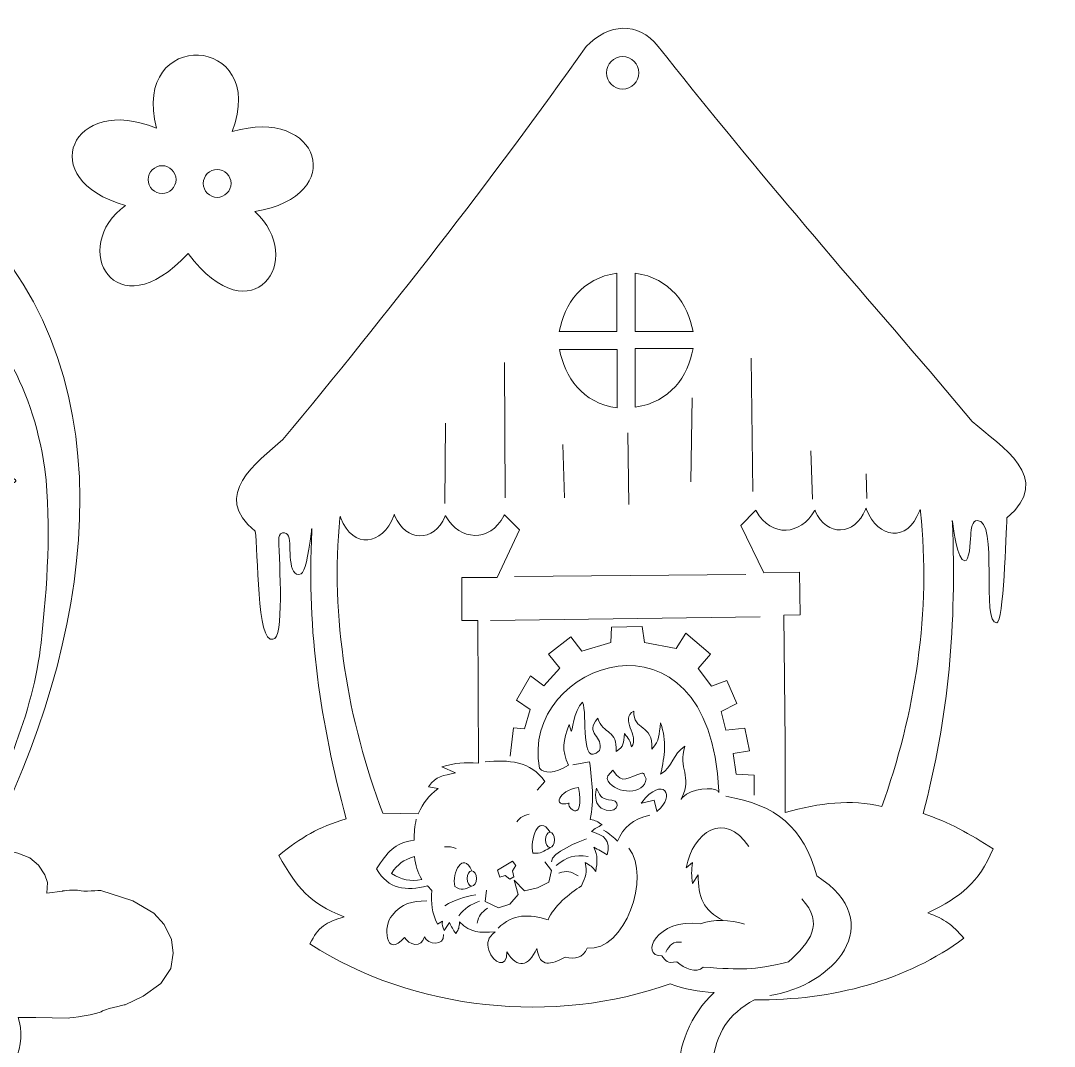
# Model space of a CAD drawing. Header units: centimetres. Extents: x -3.6 to 42, y -14.9 to 17.8.
# Drawn here: x 19.02 to 26.45, y 6.69 to 14.07 of the extents above; entities that cross this region are included whole.
import ezdxf

# ---------------------------------------------------------------- set-up
doc = ezdxf.new("R2010")
doc.units = ezdxf.units.CM
doc.header["$MEASUREMENT"] = 0
doc.layers.add('layer 1', color=7, linetype='Continuous')

msp = doc.modelspace()

# ---------------------------------------------------------------- linework, layer by layer
at = {"layer": 'layer 1', "color": 250, "lineweight": 9}
for points, knots in [([(23.60062, 13.87989), (24.24854, 13.05708), (24.93377, 12.26275), (25.61835, 11.47054), (25.61835, 11.47054), (25.61835, 11.47054), (25.85628, 11.18467), (25.85628, 11.18467), (25.85628, 11.18467), (26.06642, 11.00234), (26.44742, 10.77849), (26.10719, 10.49167), (26.10719, 10.49167), (26.09937, 10.37426), (26.0832, 9.74139), (26.03316, 9.73683), (26.03316, 9.73683), (25.91808, 9.72623), (26.04854, 10.48143), (25.89363, 10.47305), (25.89363, 10.47305), (25.85775, 10.47111), (25.84877, 10.41565), (25.84627, 10.36411), (25.84627, 10.36411), (25.84379, 10.31321), (25.83699, 10.18097), (25.80422, 10.18207), (25.80422, 10.18207), (25.74855, 10.18392), (25.72344, 10.41904), (25.71794, 10.45088), (25.71794, 10.45088), (25.71366, 10.47567), (25.71322, 10.48455), (25.71454, 10.45323), (25.71454, 10.45323), (25.74482, 9.73865), (25.69102, 9.06326), (25.50371, 8.36716), (25.50371, 8.36716), (25.69186, 8.30539), (25.84008, 8.21931), (26.0077, 8.11378), (26.0077, 8.11378), (25.90007, 7.86397), (25.78061, 7.77247), (25.53832, 7.65248), (25.53832, 7.65248), (25.6614, 7.60594), (25.71078, 7.57085), (25.79788, 7.47058), (25.79788, 7.47058), (25.39411, 7.16994), (24.85452, 7.02046), (24.29241, 7.02878), (24.29241, 7.02878), (24.09716, 6.91954), (24.01943, 6.79392), (23.98958, 6.56966), (23.98958, 6.56966), (23.98958, 6.4416), (23.97561, 6.3328), (23.90738, 6.31195), (23.90738, 6.31195), (23.80133, 6.30258), (23.74299, 6.34391), (23.74299, 6.46354), (23.74299, 6.46354), (23.74299, 6.70176), (23.83155, 6.91906), (24.00256, 7.08076), (24.00256, 7.08076), (23.88577, 7.08573), (23.79659, 7.10317), (23.68676, 7.14356), (23.68676, 7.14356), (22.85517, 6.84508), (21.84274, 6.94811), (21.09759, 7.42942), (21.09759, 7.42942), (21.15507, 7.55413), (21.21492, 7.58527), (21.34419, 7.62433), (21.34419, 7.62433), (21.08469, 7.72742), (21.0123, 7.82675), (20.87264, 8.06613), (20.87264, 8.06613), (21.03874, 8.19742), (21.15383, 8.26859), (21.35716, 8.32817), (21.35716, 8.32817), (21.17068, 9.03464), (21.07596, 9.65747), (21.11057, 10.398), (21.11057, 10.398), (21.11057, 10.4327), (21.10994, 10.41439), (21.10732, 10.3928), (21.10732, 10.3928), (21.08353, 10.19682), (21.05967, 10.1113), (21.03486, 10.08886), (21.03486, 10.08886), (20.92938, 10.05458), (20.9667, 10.29514), (20.94385, 10.35917), (20.94385, 10.35917), (20.93673, 10.37915), (20.91745, 10.3859), (20.90087, 10.38394), (20.90087, 10.38394), (20.87666, 10.38109), (20.87468, 10.35433), (20.87292, 10.33433), (20.87292, 10.33433), (20.87737, 10.16698), (20.91379, 9.60933), (20.83155, 9.62108), (20.83155, 9.62108), (20.7119, 9.57751), (20.72626, 10.26533), (20.70392, 10.39637), (20.70392, 10.39637), (20.3821, 10.65418), (20.71469, 10.8906), (20.90293, 11.05474), (20.90293, 11.05474), (21.65669, 11.96421), (22.3996, 12.91539), (23.08326, 13.87876), (23.08326, 13.87876), (23.24152, 14.0438), (23.45476, 14.06505), (23.60062, 13.87989)], [0, 0, 0, 0, 0.0285714, 0.0285714, 0.0285714, 0.0285714, 0.0571429, 0.0571429, 0.0571429, 0.0571429, 0.0857143, 0.0857143, 0.0857143, 0.0857143, 0.1142857, 0.1142857, 0.1142857, 0.1142857, 0.1428571, 0.1428571, 0.1428571, 0.1428571, 0.1714286, 0.1714286, 0.1714286, 0.1714286, 0.2, 0.2, 0.2, 0.2, 0.2285714, 0.2285714, 0.2285714, 0.2285714, 0.2571429, 0.2571429, 0.2571429, 0.2571429, 0.2857143, 0.2857143, 0.2857143, 0.2857143, 0.3142857, 0.3142857, 0.3142857, 0.3142857, 0.3428571, 0.3428571, 0.3428571, 0.3428571, 0.3714286, 0.3714286, 0.3714286, 0.3714286, 0.4, 0.4, 0.4, 0.4, 0.4285714, 0.4285714, 0.4285714, 0.4285714, 0.4571429, 0.4571429, 0.4571429, 0.4571429, 0.4857143, 0.4857143, 0.4857143, 0.4857143, 0.5142857, 0.5142857, 0.5142857, 0.5142857, 0.5428571, 0.5428571, 0.5428571, 0.5428571, 0.5714286, 0.5714286, 0.5714286, 0.5714286, 0.6, 0.6, 0.6, 0.6, 0.6285714, 0.6285714, 0.6285714, 0.6285714, 0.6571429, 0.6571429, 0.6571429, 0.6571429, 0.6857143, 0.6857143, 0.6857143, 0.6857143, 0.7142857, 0.7142857, 0.7142857, 0.7142857, 0.7428571, 0.7428571, 0.7428571, 0.7428571, 0.7714286, 0.7714286, 0.7714286, 0.7714286, 0.8, 0.8, 0.8, 0.8, 0.8285714, 0.8285714, 0.8285714, 0.8285714, 0.8571429, 0.8571429, 0.8571429, 0.8571429, 0.8857143, 0.8857143, 0.8857143, 0.8857143, 0.9142857, 0.9142857, 0.9142857, 0.9142857, 0.9428571, 0.9428571, 0.9428571, 0.9428571, 1, 1, 1, 1]), ([(19.99367, 13.29178), (19.38876, 13.54559), (19.10603, 12.92101), (19.77195, 12.73771), (19.77195, 12.73771), (19.36055, 12.44132), (19.69159, 11.82229), (20.22114, 12.39086), (20.22114, 12.39086), (20.68557, 11.77744), (21.07738, 12.35541), (20.70085, 12.69294), (20.70085, 12.69294), (21.38248, 12.8044), (21.16776, 13.4555), (20.53929, 13.26744), (20.53929, 13.26744), (20.80413, 13.97393), (19.8061, 14.01983), (19.99367, 13.29178)], [0, 0, 0, 0, 0.1666667, 0.1666667, 0.1666667, 0.1666667, 0.3333333, 0.3333333, 0.3333333, 0.3333333, 0.5, 0.5, 0.5, 0.5, 0.6666667, 0.6666667, 0.6666667, 0.6666667, 1, 1, 1, 1]), ([(17.15797, 13.85805), (17.15797, 13.85805), (17.26354, 13.65535), (17.26354, 13.65535), (17.26354, 13.65535), (17.26354, 13.65535), (17.47666, 13.75738), (17.47666, 13.75738), (17.47666, 13.75738), (17.47666, 13.75738), (17.43386, 13.53877), (17.43386, 13.53877), (17.43386, 13.53877), (17.43386, 13.53877), (17.67408, 13.50477), (17.67408, 13.50477), (17.67408, 13.50477), (17.67408, 13.50477), (17.49926, 13.35374), (17.49926, 13.35374), (17.49926, 13.35374), (17.49926, 13.35374), (17.67483, 13.1967), (17.67483, 13.1967), (17.67483, 13.1967), (17.6754, 13.19067), (17.67483, 13.19135), (17.68083, 13.1897), (17.68083, 13.1897), (18.02182, 13.09487), (18.35475, 12.91264), (18.66184, 12.64498), (18.66184, 12.64498), (19.84454, 11.46711), (19.52088, 9.57137), (18.77327, 8.12144), (18.77327, 8.12144), (18.77327, 8.12144), (18.90297, 8.10615), (18.90297, 8.10615), (18.90297, 8.10615), (18.90297, 8.10615), (18.99688, 8.08201), (18.99688, 8.08201), (18.99688, 8.08201), (18.99688, 8.08201), (19.08318, 8.04897), (19.08318, 8.04897), (19.08318, 8.04897), (19.08318, 8.04897), (19.14537, 7.99687), (19.14537, 7.99687), (19.14537, 7.99687), (19.14537, 7.99687), (19.19106, 7.92571), (19.19106, 7.92571), (19.19106, 7.92571), (19.19106, 7.92571), (19.21137, 7.87234), (19.21137, 7.87234), (19.21137, 7.87234), (19.21137, 7.87234), (19.20629, 7.79356), (19.20629, 7.79356), (19.20629, 7.79356), (19.20629, 7.79356), (19.31797, 7.81008), (19.31797, 7.81008), (19.31797, 7.81008), (19.31797, 7.81008), (19.41444, 7.82279), (19.43854, 7.8139), (19.43854, 7.8139), (19.46266, 7.805), (19.59338, 7.8139), (19.59338, 7.8139), (19.59338, 7.8139), (19.59338, 7.8139), (19.82437, 7.7402), (19.82437, 7.7402), (19.82437, 7.7402), (19.82437, 7.7402), (19.97413, 7.65125), (19.97413, 7.65125), (19.97413, 7.65125), (19.97413, 7.65125), (20.05028, 7.56993), (20.05028, 7.56993), (20.05028, 7.56993), (20.05028, 7.56993), (20.10105, 7.46065), (20.10105, 7.46065), (20.10105, 7.46065), (20.10105, 7.46065), (20.11375, 7.36408), (20.11375, 7.36408), (20.11375, 7.36408), (20.11375, 7.36408), (20.09851, 7.25226), (20.09851, 7.25226), (20.09851, 7.25226), (20.09851, 7.25226), (20.0249, 7.14552), (20.0249, 7.14552), (20.0249, 7.14552), (20.0249, 7.14552), (19.89798, 7.05404), (19.89798, 7.05404), (19.89798, 7.05404), (19.89798, 7.05404), (19.76853, 6.99304), (19.76853, 6.99304), (19.76853, 6.99304), (19.76853, 6.99304), (19.60608, 6.95746), (19.59592, 6.94221), (19.59592, 6.94221), (19.58577, 6.92697), (19.36241, 6.89648), (19.36241, 6.89648), (19.36241, 6.89648), (19.36241, 6.89648), (19.12635, 6.90156), (19.12635, 6.90156), (19.12635, 6.90156), (19.12635, 6.90156), (18.99943, 6.90156), (18.99943, 6.90156), (18.99943, 6.90156), (19.13429, 6.52255), (18.56983, 5.90603), (18.08818, 6.61947), (18.08818, 6.61947), (17.49095, 5.66904), (16.66756, 6.4576), (16.62104, 6.59913), (16.62104, 6.59913), (16.06577, 6.04883), (15.69927, 6.50644), (15.44327, 6.96), (15.44327, 6.96), (14.24866, 6.82733), (14.58682, 8.08603), (15.80117, 7.73257), (15.80117, 7.73257), (15.4698, 8.19704), (15.28563, 8.65063), (15.10314, 9.18875), (15.10314, 9.18875), (14.72649, 10.46273), (14.78768, 11.83616), (15.56003, 12.58145), (15.56003, 12.58145), (15.88812, 12.90226), (16.25318, 13.10891), (16.63067, 13.20448), (16.63067, 13.20448), (16.63578, 13.20792), (16.63985, 13.21034), (16.64429, 13.2144), (16.64429, 13.2144), (16.64429, 13.2144), (16.81911, 13.36543), (16.81911, 13.36543), (16.81911, 13.36543), (16.81911, 13.36543), (16.64354, 13.52246), (16.64354, 13.52246), (16.64354, 13.52246), (16.64354, 13.52246), (16.88361, 13.54821), (16.88361, 13.54821), (16.88361, 13.54821), (16.88361, 13.54821), (16.83975, 13.76832), (16.83975, 13.76832), (16.83975, 13.76832), (16.83975, 13.76832), (17.05337, 13.65896), (17.05337, 13.65896), (17.05337, 13.65896), (17.05337, 13.65896), (17.15797, 13.85805), (17.15797, 13.85805)], [0, 0, 0, 0, 0.0212766, 0.0212766, 0.0212766, 0.0212766, 0.0425532, 0.0425532, 0.0425532, 0.0425532, 0.0638298, 0.0638298, 0.0638298, 0.0638298, 0.0851064, 0.0851064, 0.0851064, 0.0851064, 0.106383, 0.106383, 0.106383, 0.106383, 0.1276596, 0.1276596, 0.1276596, 0.1276596, 0.1489362, 0.1489362, 0.1489362, 0.1489362, 0.1702128, 0.1702128, 0.1702128, 0.1702128, 0.1914894, 0.1914894, 0.1914894, 0.1914894, 0.212766, 0.212766, 0.212766, 0.212766, 0.2340426, 0.2340426, 0.2340426, 0.2340426, 0.2553191, 0.2553191, 0.2553191, 0.2553191, 0.2765957, 0.2765957, 0.2765957, 0.2765957, 0.2978723, 0.2978723, 0.2978723, 0.2978723, 0.3191489, 0.3191489, 0.3191489, 0.3191489, 0.3404255, 0.3404255, 0.3404255, 0.3404255, 0.3617021, 0.3617021, 0.3617021, 0.3617021, 0.3829787, 0.3829787, 0.3829787, 0.3829787, 0.4042553, 0.4042553, 0.4042553, 0.4042553, 0.4255319, 0.4255319, 0.4255319, 0.4255319, 0.4468085, 0.4468085, 0.4468085, 0.4468085, 0.4680851, 0.4680851, 0.4680851, 0.4680851, 0.4893617, 0.4893617, 0.4893617, 0.4893617, 0.5106383, 0.5106383, 0.5106383, 0.5106383, 0.5319149, 0.5319149, 0.5319149, 0.5319149, 0.5531915, 0.5531915, 0.5531915, 0.5531915, 0.5744681, 0.5744681, 0.5744681, 0.5744681, 0.5957447, 0.5957447, 0.5957447, 0.5957447, 0.6170213, 0.6170213, 0.6170213, 0.6170213, 0.6382979, 0.6382979, 0.6382979, 0.6382979, 0.6595745, 0.6595745, 0.6595745, 0.6595745, 0.6808511, 0.6808511, 0.6808511, 0.6808511, 0.7021277, 0.7021277, 0.7021277, 0.7021277, 0.7234043, 0.7234043, 0.7234043, 0.7234043, 0.7446809, 0.7446809, 0.7446809, 0.7446809, 0.7659574, 0.7659574, 0.7659574, 0.7659574, 0.787234, 0.787234, 0.787234, 0.787234, 0.8085106, 0.8085106, 0.8085106, 0.8085106, 0.8297872, 0.8297872, 0.8297872, 0.8297872, 0.8510638, 0.8510638, 0.8510638, 0.8510638, 0.8723404, 0.8723404, 0.8723404, 0.8723404, 0.893617, 0.893617, 0.893617, 0.893617, 0.9148936, 0.9148936, 0.9148936, 0.9148936, 0.9361702, 0.9361702, 0.9361702, 0.9361702, 0.9574468, 0.9574468, 0.9574468, 0.9574468, 1, 1, 1, 1]), ([(23.34499, 13.80683), (23.40931, 13.80683), (23.46148, 13.75466), (23.46148, 13.69034), (23.46148, 13.69034), (23.46148, 13.62603), (23.40931, 13.57386), (23.34499, 13.57386), (23.34499, 13.57386), (23.28067, 13.57386), (23.22852, 13.62603), (23.22852, 13.69034), (23.22852, 13.69034), (23.22852, 13.75466), (23.28067, 13.80683), (23.34499, 13.80683)], [0, 0, 0, 0, 0.2, 0.2, 0.2, 0.2, 0.4, 0.4, 0.4, 0.4, 0.6, 0.6, 0.6, 0.6, 1, 1, 1, 1]), ([(16.59565, 11.45564), (16.59565, 11.45564), (16.27836, 11.171), (16.27836, 11.171), (16.27836, 11.171), (16.27836, 11.171), (16.24791, 11.21421), (16.24791, 11.21421), (16.24791, 11.21421), (16.24791, 11.21421), (16.18699, 11.24979), (16.18699, 11.24979), (16.18699, 11.24979), (16.18699, 11.24979), (16.12353, 11.25233), (16.12353, 11.25233), (16.12353, 11.25233), (16.12353, 11.25233), (16.07023, 11.21929), (16.07023, 11.21929), (16.07023, 11.21929), (16.07023, 11.21929), (16.05246, 11.18117), (16.05246, 11.18117), (16.05246, 11.18117), (16.05246, 11.18117), (16.022, 11.1888), (16.022, 11.1888), (16.022, 11.1888), (16.022, 11.1888), (15.98139, 11.17864), (15.98139, 11.17864), (15.98139, 11.17864), (15.98139, 11.17864), (15.94839, 11.13797), (15.94839, 11.13797), (15.94839, 11.13797), (15.94839, 11.13797), (15.94331, 11.11002), (15.94331, 11.11002), (15.94331, 11.11002), (15.94331, 11.11002), (15.92554, 11.06427), (15.92554, 11.06427), (15.92554, 11.06427), (15.92554, 11.06427), (15.8824, 11.03632), (15.8824, 11.03632), (15.8824, 11.03632), (15.8824, 11.03632), (15.87478, 10.98549), (15.87478, 10.98549), (15.87478, 10.98549), (15.87478, 10.98549), (15.88747, 10.88383), (15.88747, 10.88383), (15.88747, 10.88383), (15.80917, 10.74094), (15.23594, 10.45467), (15.09298, 10.50518), (15.09298, 10.50518), (15.10075, 11.11265), (15.26943, 11.57276), (15.65395, 12.04523), (15.65395, 12.04523), (16.46445, 12.89706), (17.48721, 13.03926), (18.38517, 12.2892), (18.38517, 12.2892), (18.83328, 11.85656), (19.0917, 11.4989), (19.19234, 10.84064), (19.19234, 10.84064), (19.23953, 10.42065), (19.20929, 10.01101), (19.16442, 9.59284), (19.16442, 9.59284), (19.11201, 9.10438), (18.8749, 8.53461), (18.62122, 8.11632), (18.62122, 8.11632), (18.62122, 8.11632), (18.43084, 8.11377), (18.43084, 8.11377), (18.43084, 8.11377), (18.42217, 8.90536), (18.19602, 9.80415), (17.68967, 10.42131), (17.68967, 10.42131), (17.69183, 10.53245), (17.70942, 10.62266), (17.81912, 10.59158), (17.81912, 10.59158), (17.87781, 10.55356), (18.00877, 10.50743), (18.05264, 10.5865), (18.05264, 10.5865), (18.10451, 10.57734), (18.23016, 10.55651), (18.2354, 10.61953), (18.2354, 10.61953), (18.2412, 10.68923), (18.49604, 10.58955), (18.53701, 10.65504), (18.53701, 10.65504), (18.55597, 10.68532), (18.50863, 10.67453), (18.53492, 10.70086), (18.53492, 10.70086), (18.55777, 10.72373), (18.63138, 10.71103), (18.63138, 10.71103), (18.63138, 10.71103), (18.75308, 10.69002), (18.8446, 10.7015), (18.95881, 10.74152), (18.95881, 10.74152), (18.95881, 10.74152), (19.00958, 10.75422), (18.96643, 10.77456), (18.96643, 10.77456), (18.92329, 10.79489), (18.88013, 10.80252), (18.88013, 10.80252), (18.88013, 10.80252), (18.79378, 10.82546), (18.75087, 10.84069), (18.69229, 10.8813), (18.69229, 10.8813), (18.49948, 11.02484), (18.41932, 11.21559), (18.25571, 11.37939), (18.25571, 11.37939), (18.13366, 11.46869), (17.99189, 11.4241), (17.90288, 11.30316), (17.90288, 11.30316), (17.81241, 11.18023), (17.75968, 11.06954), (17.69728, 10.93212), (17.69728, 10.93212), (17.69728, 11.05468), (17.65549, 11.1333), (17.61098, 11.24471), (17.61098, 11.24471), (17.76823, 11.20364), (17.89205, 11.35329), (17.80896, 11.49885), (17.80896, 11.49885), (17.70356, 11.38452), (17.62954, 11.39167), (17.62367, 11.56238), (17.62367, 11.56238), (18.1163, 11.88626), (17.57179, 12.79067), (16.9231, 12.40102), (16.9231, 12.40102), (16.80937, 12.40657), (16.64314, 12.41306), (16.55251, 12.33241), (16.55251, 12.33241), (16.55251, 12.33241), (16.68957, 12.32986), (16.68957, 12.32986), (16.68957, 12.32986), (16.57577, 12.28754), (16.39836, 12.1693), (16.4662, 12.01981), (16.4662, 12.01981), (16.49987, 12.08769), (16.5364, 12.13421), (16.5982, 12.16467), (16.5982, 12.16467), (16.5982, 12.0908), (16.53847, 12.04561), (16.54298, 11.98234), (16.54298, 11.98234), (16.57855, 12.00651), (16.59128, 12.01708), (16.63373, 12.01981), (16.63373, 12.01981), (16.59909, 11.93348), (16.60983, 11.85452), (16.62358, 11.7606), (16.62358, 11.7606), (16.55657, 11.66221), (16.53953, 11.56805), (16.59565, 11.45564)], [0, 0, 0, 0, 0.0208333, 0.0208333, 0.0208333, 0.0208333, 0.0416667, 0.0416667, 0.0416667, 0.0416667, 0.0625, 0.0625, 0.0625, 0.0625, 0.0833333, 0.0833333, 0.0833333, 0.0833333, 0.1041667, 0.1041667, 0.1041667, 0.1041667, 0.125, 0.125, 0.125, 0.125, 0.1458333, 0.1458333, 0.1458333, 0.1458333, 0.1666667, 0.1666667, 0.1666667, 0.1666667, 0.1875, 0.1875, 0.1875, 0.1875, 0.2083333, 0.2083333, 0.2083333, 0.2083333, 0.2291667, 0.2291667, 0.2291667, 0.2291667, 0.25, 0.25, 0.25, 0.25, 0.2708333, 0.2708333, 0.2708333, 0.2708333, 0.2916667, 0.2916667, 0.2916667, 0.2916667, 0.3125, 0.3125, 0.3125, 0.3125, 0.3333333, 0.3333333, 0.3333333, 0.3333333, 0.3541667, 0.3541667, 0.3541667, 0.3541667, 0.375, 0.375, 0.375, 0.375, 0.3958333, 0.3958333, 0.3958333, 0.3958333, 0.4166667, 0.4166667, 0.4166667, 0.4166667, 0.4375, 0.4375, 0.4375, 0.4375, 0.4583333, 0.4583333, 0.4583333, 0.4583333, 0.4791667, 0.4791667, 0.4791667, 0.4791667, 0.5, 0.5, 0.5, 0.5, 0.5208333, 0.5208333, 0.5208333, 0.5208333, 0.5416667, 0.5416667, 0.5416667, 0.5416667, 0.5625, 0.5625, 0.5625, 0.5625, 0.5833333, 0.5833333, 0.5833333, 0.5833333, 0.6041667, 0.6041667, 0.6041667, 0.6041667, 0.625, 0.625, 0.625, 0.625, 0.6458333, 0.6458333, 0.6458333, 0.6458333, 0.6666667, 0.6666667, 0.6666667, 0.6666667, 0.6875, 0.6875, 0.6875, 0.6875, 0.7083333, 0.7083333, 0.7083333, 0.7083333, 0.7291667, 0.7291667, 0.7291667, 0.7291667, 0.75, 0.75, 0.75, 0.75, 0.7708333, 0.7708333, 0.7708333, 0.7708333, 0.7916667, 0.7916667, 0.7916667, 0.7916667, 0.8125, 0.8125, 0.8125, 0.8125, 0.8333333, 0.8333333, 0.8333333, 0.8333333, 0.8541667, 0.8541667, 0.8541667, 0.8541667, 0.875, 0.875, 0.875, 0.875, 0.8958333, 0.8958333, 0.8958333, 0.8958333, 0.9166667, 0.9166667, 0.9166667, 0.9166667, 0.9375, 0.9375, 0.9375, 0.9375, 0.9583333, 0.9583333, 0.9583333, 0.9583333, 1, 1, 1, 1]), ([(20.03482, 13.02301), (20.09004, 13.02301), (20.13482, 12.97823), (20.13482, 12.92302), (20.13482, 12.92302), (20.13482, 12.8678), (20.09004, 12.82301), (20.03482, 12.82301), (20.03482, 12.82301), (19.97961, 12.82301), (19.93482, 12.8678), (19.93482, 12.92302), (19.93482, 12.92302), (19.93482, 12.97823), (19.97961, 13.02301), (20.03482, 13.02301)], [0, 0, 0, 0, 0.2, 0.2, 0.2, 0.2, 0.4, 0.4, 0.4, 0.4, 0.6, 0.6, 0.6, 0.6, 1, 1, 1, 1]), ([(20.43036, 12.99512), (20.48558, 12.99512), (20.53036, 12.95034), (20.53036, 12.89513), (20.53036, 12.89513), (20.53036, 12.83991), (20.48558, 12.79512), (20.43036, 12.79512), (20.43036, 12.79512), (20.37515, 12.79512), (20.33036, 12.83991), (20.33036, 12.89513), (20.33036, 12.89513), (20.33036, 12.95034), (20.37515, 12.99512), (20.43036, 12.99512)], [0, 0, 0, 0, 0.2, 0.2, 0.2, 0.2, 0.4, 0.4, 0.4, 0.4, 0.6, 0.6, 0.6, 0.6, 1, 1, 1, 1]), ([(23.30389, 12.25018), (23.30389, 12.25018), (23.30389, 11.83004), (23.30389, 11.83004), (23.30389, 11.83004), (23.30389, 11.83004), (22.88859, 11.83004), (22.88859, 11.83004), (22.88859, 11.83004), (22.92819, 12.02831), (23.05075, 12.21552), (23.30389, 12.25018)], [0, 0, 0, 0, 0.25, 0.25, 0.25, 0.25, 0.5, 0.5, 0.5, 0.5, 1, 1, 1, 1]), ([(23.43583, 12.25018), (23.43583, 12.25018), (23.43583, 11.83004), (23.43583, 11.83004), (23.43583, 11.83004), (23.43583, 11.83004), (23.85113, 11.83004), (23.85113, 11.83004), (23.85113, 11.83004), (23.81154, 12.02831), (23.68897, 12.21552), (23.43583, 12.25018)], [0, 0, 0, 0, 0.25, 0.25, 0.25, 0.25, 0.5, 0.5, 0.5, 0.5, 1, 1, 1, 1]), ([(23.30567, 11.28253), (23.30567, 11.28253), (23.30567, 11.70266), (23.30567, 11.70266), (23.30567, 11.70266), (23.30567, 11.70266), (22.89037, 11.70266), (22.89037, 11.70266), (22.89037, 11.70266), (22.92997, 11.50439), (23.05254, 11.31717), (23.30567, 11.28253)], [0, 0, 0, 0, 0.25, 0.25, 0.25, 0.25, 0.5, 0.5, 0.5, 0.5, 1, 1, 1, 1]), ([(23.43583, 11.28775), (23.43583, 11.28775), (23.43583, 11.70789), (23.43583, 11.70789), (23.43583, 11.70789), (23.43583, 11.70789), (23.85113, 11.70789), (23.85113, 11.70789), (23.85113, 11.70789), (23.81154, 11.50962), (23.68897, 11.3224), (23.43583, 11.28775)], [0, 0, 0, 0, 0.25, 0.25, 0.25, 0.25, 0.5, 0.5, 0.5, 0.5, 1, 1, 1, 1]), ([(25.20683, 8.41643), (24.98238, 8.47203), (24.76455, 8.44387), (24.51167, 8.37393), (24.51167, 8.37393), (24.51167, 8.37393), (24.51267, 8.88039), (24.51267, 8.88039), (24.51267, 8.88039), (24.51267, 8.88039), (24.50327, 9.79239), (24.50327, 9.79239), (24.50327, 9.79239), (24.50327, 9.79239), (24.62006, 9.79408), (24.62006, 9.79408), (24.62006, 9.79408), (24.62006, 9.79408), (24.61559, 10.10157), (24.61559, 10.10157), (24.61559, 10.10157), (24.61559, 10.10157), (24.36039, 10.09787), (24.36039, 10.09787), (24.36039, 10.09787), (24.36039, 10.09787), (24.19538, 10.43768), (24.19538, 10.43768), (24.19538, 10.43768), (24.19538, 10.43768), (24.29896, 10.54445), (24.29896, 10.54445), (24.29896, 10.54445), (24.30328, 10.54891), (24.30252, 10.5463), (24.30521, 10.54134), (24.30521, 10.54134), (24.41216, 10.34381), (24.62961, 10.37064), (24.72259, 10.54301), (24.72259, 10.54301), (24.72732, 10.55179), (24.72617, 10.54843), (24.72959, 10.54034), (24.72959, 10.54034), (24.80887, 10.35443), (25.01561, 10.36304), (25.08932, 10.55211), (25.08932, 10.55211), (25.09392, 10.56391), (25.09239, 10.56576), (25.09733, 10.55312), (25.09733, 10.55312), (25.18064, 10.34122), (25.39189, 10.31142), (25.4776, 10.54082), (25.4776, 10.54082), (25.48612, 10.56362), (25.48348, 10.55211), (25.48547, 10.53438), (25.48547, 10.53438), (25.56402, 9.83718), (25.44698, 9.07266), (25.20683, 8.41643)], [0, 0, 0, 0, 0.0588235, 0.0588235, 0.0588235, 0.0588235, 0.1176471, 0.1176471, 0.1176471, 0.1176471, 0.1764706, 0.1764706, 0.1764706, 0.1764706, 0.2352941, 0.2352941, 0.2352941, 0.2352941, 0.2941176, 0.2941176, 0.2941176, 0.2941176, 0.3529412, 0.3529412, 0.3529412, 0.3529412, 0.4117647, 0.4117647, 0.4117647, 0.4117647, 0.4705882, 0.4705882, 0.4705882, 0.4705882, 0.5294118, 0.5294118, 0.5294118, 0.5294118, 0.5882353, 0.5882353, 0.5882353, 0.5882353, 0.6470588, 0.6470588, 0.6470588, 0.6470588, 0.7058824, 0.7058824, 0.7058824, 0.7058824, 0.7647059, 0.7647059, 0.7647059, 0.7647059, 0.8235294, 0.8235294, 0.8235294, 0.8235294, 0.8823529, 0.8823529, 0.8823529, 0.8823529, 1, 1, 1, 1]), ([(21.62105, 8.36932), (21.62105, 8.36932), (21.87627, 8.36498), (21.87627, 8.36498), (21.87627, 8.36498), (21.9155, 8.4484), (21.94553, 8.4888), (22.01904, 8.54691), (22.01904, 8.54691), (22.01904, 8.54691), (21.94982, 8.5599), (21.94982, 8.5599), (21.94982, 8.5599), (22.00932, 8.64114), (22.04953, 8.63715), (22.1445, 8.65953), (22.1445, 8.65953), (22.1445, 8.65953), (22.045, 8.70283), (22.045, 8.70283), (22.045, 8.70283), (22.14534, 8.73259), (22.20393, 8.735), (22.30889, 8.72882), (22.30889, 8.72882), (22.30889, 8.72882), (22.30456, 9.75534), (22.30456, 9.75534), (22.30456, 9.75534), (22.30456, 9.75534), (22.18776, 9.75534), (22.18776, 9.75534), (22.18776, 9.75534), (22.18776, 9.75534), (22.18776, 10.06286), (22.18776, 10.06286), (22.18776, 10.06286), (22.18776, 10.06286), (22.443, 10.06286), (22.443, 10.06286), (22.443, 10.06286), (22.443, 10.06286), (22.60306, 10.40504), (22.60306, 10.40504), (22.60306, 10.40504), (22.60306, 10.40504), (22.50008, 10.50814), (22.50008, 10.50814), (22.50008, 10.50814), (22.49427, 10.51396), (22.49539, 10.51412), (22.49162, 10.50688), (22.49162, 10.50688), (22.38823, 10.30946), (22.17289, 10.33143), (22.07642, 10.4991), (22.07642, 10.4991), (22.07059, 10.50927), (22.07202, 10.51127), (22.06733, 10.49976), (22.06733, 10.49976), (21.99094, 10.31343), (21.78521, 10.31852), (21.70824, 10.50482), (21.70824, 10.50482), (21.70307, 10.51735), (21.70468, 10.52105), (21.69931, 10.5068), (21.69931, 10.5068), (21.61881, 10.29388), (21.40776, 10.26152), (21.31905, 10.49064), (21.31905, 10.49064), (21.31384, 10.50413), (21.31431, 10.50908), (21.31257, 10.49166), (21.31257, 10.49166), (21.24222, 9.79103), (21.37036, 9.02469), (21.62105, 8.36932)], [0, 0, 0, 0, 0.047619, 0.047619, 0.047619, 0.047619, 0.0952381, 0.0952381, 0.0952381, 0.0952381, 0.1428571, 0.1428571, 0.1428571, 0.1428571, 0.1904762, 0.1904762, 0.1904762, 0.1904762, 0.2380952, 0.2380952, 0.2380952, 0.2380952, 0.2857143, 0.2857143, 0.2857143, 0.2857143, 0.3333333, 0.3333333, 0.3333333, 0.3333333, 0.3809524, 0.3809524, 0.3809524, 0.3809524, 0.4285714, 0.4285714, 0.4285714, 0.4285714, 0.4761905, 0.4761905, 0.4761905, 0.4761905, 0.5238095, 0.5238095, 0.5238095, 0.5238095, 0.5714286, 0.5714286, 0.5714286, 0.5714286, 0.6190476, 0.6190476, 0.6190476, 0.6190476, 0.6666667, 0.6666667, 0.6666667, 0.6666667, 0.7142857, 0.7142857, 0.7142857, 0.7142857, 0.7619048, 0.7619048, 0.7619048, 0.7619048, 0.8095238, 0.8095238, 0.8095238, 0.8095238, 0.8571429, 0.8571429, 0.8571429, 0.8571429, 0.9047619, 0.9047619, 0.9047619, 0.9047619, 1, 1, 1, 1]), ([(22.95565, 8.71366), (22.90252, 8.8267), (22.91994, 8.89021), (22.95998, 9.00602), (22.95998, 9.00602), (22.95998, 9.00602), (22.97511, 8.95838), (22.97511, 8.95838), (22.97511, 8.95838), (22.97987, 8.94338), (22.99256, 9.10765), (23.05731, 9.16628), (23.05731, 9.16628), (23.09285, 9.08957), (23.03648, 8.68372), (23.17844, 8.81978), (23.17844, 8.81978), (23.21368, 8.92334), (23.06595, 8.94106), (23.16547, 9.05151), (23.16547, 9.05151), (23.20533, 8.93172), (23.30975, 8.96972), (23.29741, 8.81328), (23.29741, 8.81328), (23.3577, 8.85169), (23.34847, 8.86971), (23.35797, 8.94106), (23.35797, 8.94106), (23.38881, 8.90502), (23.39772, 8.89187), (23.40772, 8.84576), (23.40772, 8.84576), (23.47153, 8.92589), (23.31736, 9.04546), (23.42503, 9.10348), (23.42503, 9.10348), (23.41805, 8.95685), (23.56635, 9.01546), (23.5548, 8.83061), (23.5548, 8.83061), (23.61437, 8.89307), (23.6046, 8.93204), (23.61753, 9.01902), (23.61753, 9.01902), (23.66408, 8.8792), (23.64742, 8.7919), (23.61753, 8.64869), (23.61753, 8.64869), (23.70667, 8.70488), (23.70301, 8.79394), (23.79274, 8.8501), (23.79274, 8.8501), (23.74129, 8.68817), (23.84567, 8.63643), (23.77101, 8.48013), (23.77101, 8.48013), (23.75869, 8.45439), (23.76926, 8.47542), (23.77739, 8.48402), (23.77739, 8.48402), (23.83589, 8.54588), (23.9996, 8.56204), (24.03192, 8.52668), (24.03192, 8.52668), (24.03822, 8.51981), (24.0375, 8.50985), (24.03667, 8.52861), (24.03667, 8.52861), (23.97408, 9.94261), (22.59818, 9.45135), (22.7474, 8.69191), (22.7474, 8.69191), (22.78188, 8.65328), (22.8486, 8.65227), (22.95565, 8.71366)], [0, 0, 0, 0, 0.05, 0.05, 0.05, 0.05, 0.1, 0.1, 0.1, 0.1, 0.15, 0.15, 0.15, 0.15, 0.2, 0.2, 0.2, 0.2, 0.25, 0.25, 0.25, 0.25, 0.3, 0.3, 0.3, 0.3, 0.35, 0.35, 0.35, 0.35, 0.4, 0.4, 0.4, 0.4, 0.45, 0.45, 0.45, 0.45, 0.5, 0.5, 0.5, 0.5, 0.55, 0.55, 0.55, 0.55, 0.6, 0.6, 0.6, 0.6, 0.65, 0.65, 0.65, 0.65, 0.7, 0.7, 0.7, 0.7, 0.75, 0.75, 0.75, 0.75, 0.8, 0.8, 0.8, 0.8, 0.85, 0.85, 0.85, 0.85, 0.9, 0.9, 0.9, 0.9, 1, 1, 1, 1]), ([(23.23947, 8.63798), (23.23947, 8.63798), (23.27361, 8.67901), (23.27361, 8.67901), (23.27361, 8.67901), (23.34818, 8.56286), (23.38176, 8.63211), (23.48204, 8.65676), (23.48204, 8.65676), (23.49792, 8.66064), (23.49589, 8.65367), (23.50262, 8.63958), (23.50262, 8.63958), (23.50262, 8.63958), (23.51345, 8.6169), (23.51345, 8.6169), (23.51345, 8.6169), (23.50673, 8.49965), (23.29617, 8.50409), (23.24098, 8.59998), (23.24098, 8.59998), (23.23259, 8.61458), (23.23272, 8.62493), (23.23947, 8.63798)], [0, 0, 0, 0, 0.1428571, 0.1428571, 0.1428571, 0.1428571, 0.2857143, 0.2857143, 0.2857143, 0.2857143, 0.4285714, 0.4285714, 0.4285714, 0.4285714, 0.5714286, 0.5714286, 0.5714286, 0.5714286, 0.7142857, 0.7142857, 0.7142857, 0.7142857, 1, 1, 1, 1]), ([(23.48176, 8.44705), (23.63525, 8.64371), (23.7316, 8.49403), (23.59353, 8.38401), (23.59353, 8.38401), (23.59016, 8.38132), (23.59042, 8.38061), (23.58937, 8.38493), (23.58937, 8.38493), (23.58937, 8.38493), (23.57042, 8.46291), (23.57042, 8.46291), (23.57042, 8.46291), (23.57042, 8.46291), (23.48353, 8.44167), (23.48353, 8.44167), (23.48353, 8.44167), (23.47449, 8.43946), (23.47652, 8.44033), (23.48176, 8.44705)], [0, 0, 0, 0, 0.1666667, 0.1666667, 0.1666667, 0.1666667, 0.3333333, 0.3333333, 0.3333333, 0.3333333, 0.5, 0.5, 0.5, 0.5, 0.6666667, 0.6666667, 0.6666667, 0.6666667, 1, 1, 1, 1]), ([(23.02704, 8.5534), (22.87957, 8.53421), (22.84149, 8.40671), (22.95528, 8.44145), (22.95528, 8.44145), (22.96199, 8.44349), (22.95895, 8.44294), (22.95819, 8.43748), (22.95819, 8.43748), (22.95253, 8.39736), (23.07291, 8.30241), (23.02704, 8.5534)], [0, 0, 0, 0, 0.25, 0.25, 0.25, 0.25, 0.5, 0.5, 0.5, 0.5, 1, 1, 1, 1]), ([(23.1568, 8.54907), (23.18949, 8.47733), (23.19936, 8.47103), (23.26626, 8.46275), (23.26626, 8.46275), (23.34579, 8.45294), (23.29633, 8.34496), (23.18926, 8.40613), (23.18926, 8.40613), (23.15518, 8.43416), (23.14198, 8.47632), (23.1568, 8.54907)], [0, 0, 0, 0, 0.25, 0.25, 0.25, 0.25, 0.5, 0.5, 0.5, 0.5, 1, 1, 1, 1]), ([(22.82263, 8.23288), (22.84115, 8.23288), (22.85615, 8.20815), (22.85615, 8.17766), (22.85615, 8.17766), (22.85615, 8.14716), (22.84115, 8.12244), (22.82263, 8.12244), (22.82263, 8.12244), (22.80411, 8.12244), (22.7891, 8.14716), (22.7891, 8.17766), (22.7891, 8.17766), (22.7891, 8.20815), (22.80411, 8.23288), (22.82263, 8.23288)], [0, 0, 0, 0, 0.2, 0.2, 0.2, 0.2, 0.4, 0.4, 0.4, 0.4, 0.6, 0.6, 0.6, 0.6, 1, 1, 1, 1]), ([(21.84817, 8.05747), (21.85798, 7.99121), (21.86649, 7.95017), (21.90225, 7.89288), (21.90225, 7.89288), (21.8122, 7.8772), (21.76184, 7.88734), (21.68378, 7.93619), (21.68378, 7.93619), (21.7314, 8.00911), (21.76589, 8.03001), (21.84817, 8.05747)], [0, 0, 0, 0, 0.25, 0.25, 0.25, 0.25, 0.5, 0.5, 0.5, 0.5, 1, 1, 1, 1]), ([(22.26024, 7.95568), (22.27875, 7.95568), (22.29376, 7.93094), (22.29376, 7.90045), (22.29376, 7.90045), (22.29376, 7.86996), (22.27875, 7.84524), (22.26024, 7.84524), (22.26024, 7.84524), (22.24172, 7.84524), (22.22671, 7.86996), (22.22671, 7.90045), (22.22671, 7.90045), (22.22671, 7.93094), (22.24172, 7.95568), (22.26024, 7.95568)], [0, 0, 0, 0, 0.2, 0.2, 0.2, 0.2, 0.4, 0.4, 0.4, 0.4, 0.6, 0.6, 0.6, 0.6, 1, 1, 1, 1])]:
    msp.add_open_spline(points, degree=3, knots=knots, dxfattribs=at)
at = {"layer": 'layer 1', "color": 1, "lineweight": 9}
for points in [[(22.49492, 11.60915), (22.49492, 11.60915), (22.49924, 10.6346), (22.49924, 10.6346)], [(24.26861, 11.63946), (24.26861, 11.63946), (24.28158, 10.68224), (24.28158, 10.68224)], [(23.84465, 11.35359), (23.84465, 11.35359), (23.836, 10.75154), (23.836, 10.75154)], [(22.07096, 11.17168), (22.07096, 11.17168), (22.06663, 10.59562), (22.06663, 10.59562)], [(23.38176, 11.10238), (23.38176, 11.10238), (23.39041, 10.58695), (23.39041, 10.58695)], [(22.91454, 11.02009), (22.91454, 11.02009), (22.92752, 10.6346), (22.92752, 10.6346)], [(24.69689, 10.97244), (24.69689, 10.97244), (24.70987, 10.62594), (24.70987, 10.62594)], [(25.09489, 10.80785), (25.09489, 10.80785), (25.09922, 10.63027), (25.09922, 10.63027)], [(22.56845, 10.07153), (22.56845, 10.07153), (24.22967, 10.08452), (24.22967, 10.08452)], [(22.39541, 9.75534), (22.39541, 9.75534), (24.3335, 9.78133), (24.3335, 9.78133)], [(22.5836, 8.30652), (22.61314, 8.34519), (22.6255, 8.34777), (22.67229, 8.36283)], [(22.83235, 8.02065), (22.83235, 8.08544), (23.03525, 8.16969), (23.08543, 8.18524)], [(22.14883, 8.11594), (22.1148, 8.12729), (22.09992, 8.13071), (22.06447, 8.12677)], [(22.86696, 7.9925), (22.94643, 8.05501), (22.99688, 8.07523), (23.09624, 8.05747)], [(22.88643, 7.93835), (22.94437, 7.96045), (22.97222, 7.94987), (23.02486, 7.91886)], [(22.28943, 7.78242), (22.20571, 7.76846), (22.13949, 7.74822), (22.06664, 7.70447)], [(22.31539, 7.73695), (22.25422, 7.71314), (22.20471, 7.68753), (22.1683, 7.63084)], [(22.37379, 7.68714), (22.3253, 7.65015), (22.31214, 7.63801), (22.29809, 7.57885)], [(23.65431, 7.37095), (23.68516, 7.42323), (23.70554, 7.44947), (23.76895, 7.44242)]]:
    msp.add_open_spline(points, degree=3, dxfattribs=at)
for points, knots in [([(22.53605, 8.77863), (22.53605, 8.77863), (22.56092, 8.98221), (22.56092, 8.98221), (22.56092, 8.98221), (22.56092, 8.98221), (22.63894, 8.97455), (22.63894, 8.97455), (22.63894, 8.97455), (22.63894, 8.97455), (22.68052, 9.11372), (22.68052, 9.11372), (22.68052, 9.11372), (22.68052, 9.11372), (22.58155, 9.18219), (22.58155, 9.18219), (22.58155, 9.18219), (22.58155, 9.18219), (22.6831, 9.35686), (22.6831, 9.35686), (22.6831, 9.35686), (22.6831, 9.35686), (22.77827, 9.28539), (22.77827, 9.28539), (22.77827, 9.28539), (22.77827, 9.28539), (22.89292, 9.411), (22.89292, 9.411), (22.89292, 9.411), (22.89292, 9.411), (22.81288, 9.51279), (22.81288, 9.51279), (22.81288, 9.51279), (22.81288, 9.51279), (22.97295, 9.63623), (22.97295, 9.63623), (22.97295, 9.63623), (22.97295, 9.63623), (23.05082, 9.53444), (23.05082, 9.53444), (23.05082, 9.53444), (23.05082, 9.53444), (23.26063, 9.59508), (23.26063, 9.59508), (23.26063, 9.59508), (23.26063, 9.59508), (23.26496, 9.7068), (23.26496, 9.7068), (23.26496, 9.7068), (23.26496, 9.7068), (23.48559, 9.71203), (23.48559, 9.71203), (23.48559, 9.71203), (23.48559, 9.71203), (23.50289, 9.59508), (23.50289, 9.59508), (23.50289, 9.59508), (23.50289, 9.59508), (23.72929, 9.55254), (23.72929, 9.55254), (23.72929, 9.55254), (23.72929, 9.55254), (23.79803, 9.66351), (23.79803, 9.66351), (23.79803, 9.66351), (23.79803, 9.66351), (23.97519, 9.5113), (23.97519, 9.5113), (23.97519, 9.5113), (23.97519, 9.5113), (23.88791, 9.40884), (23.88791, 9.40884), (23.88791, 9.40884), (23.88791, 9.40884), (23.98308, 9.28323), (23.98308, 9.28323), (23.98308, 9.28323), (23.98308, 9.28323), (24.09468, 9.32401), (24.09468, 9.32401), (24.09468, 9.32401), (24.09468, 9.32401), (24.16479, 9.15762), (24.16479, 9.15762), (24.16479, 9.15762), (24.16479, 9.15762), (24.0523, 9.09952), (24.0523, 9.09952), (24.0523, 9.09952), (24.0523, 9.09952), (24.08691, 8.96704), (24.08691, 8.96704), (24.08691, 8.96704), (24.08691, 8.96704), (24.22191, 8.98004), (24.22191, 8.98004), (24.22191, 8.98004), (24.22191, 8.98004), (24.25563, 8.81798), (24.25563, 8.81798), (24.25563, 8.81798), (24.25563, 8.81798), (24.13971, 8.79812), (24.13971, 8.79812), (24.13971, 8.79812), (24.13971, 8.79812), (24.16045, 8.65086), (24.16045, 8.65086), (24.16045, 8.65086), (24.16045, 8.65086), (24.29113, 8.6422), (24.29113, 8.6422), (24.29113, 8.6422), (24.29113, 8.6422), (24.29024, 8.49926), (24.29024, 8.49926)], [0, 0, 0, 0, 0.0333333, 0.0333333, 0.0333333, 0.0333333, 0.0666667, 0.0666667, 0.0666667, 0.0666667, 0.1, 0.1, 0.1, 0.1, 0.1333333, 0.1333333, 0.1333333, 0.1333333, 0.1666667, 0.1666667, 0.1666667, 0.1666667, 0.2, 0.2, 0.2, 0.2, 0.2333333, 0.2333333, 0.2333333, 0.2333333, 0.2666667, 0.2666667, 0.2666667, 0.2666667, 0.3, 0.3, 0.3, 0.3, 0.3333333, 0.3333333, 0.3333333, 0.3333333, 0.3666667, 0.3666667, 0.3666667, 0.3666667, 0.4, 0.4, 0.4, 0.4, 0.4333333, 0.4333333, 0.4333333, 0.4333333, 0.4666667, 0.4666667, 0.4666667, 0.4666667, 0.5, 0.5, 0.5, 0.5, 0.5333333, 0.5333333, 0.5333333, 0.5333333, 0.5666667, 0.5666667, 0.5666667, 0.5666667, 0.6, 0.6, 0.6, 0.6, 0.6333333, 0.6333333, 0.6333333, 0.6333333, 0.6666667, 0.6666667, 0.6666667, 0.6666667, 0.7, 0.7, 0.7, 0.7, 0.7333333, 0.7333333, 0.7333333, 0.7333333, 0.7666667, 0.7666667, 0.7666667, 0.7666667, 0.8, 0.8, 0.8, 0.8, 0.8333333, 0.8333333, 0.8333333, 0.8333333, 0.8666667, 0.8666667, 0.8666667, 0.8666667, 0.9, 0.9, 0.9, 0.9, 0.9333333, 0.9333333, 0.9333333, 0.9333333, 1, 1, 1, 1]), ([(22.35648, 8.73965), (22.52232, 8.75311), (22.68552, 8.74577), (22.78477, 8.59671), (22.78477, 8.59671), (22.78477, 8.59671), (22.73069, 8.53391), (22.73069, 8.53391)], [0, 0, 0, 0, 0.3333333, 0.3333333, 0.3333333, 0.3333333, 1, 1, 1, 1]), ([(22.98593, 8.71583), (22.98593, 8.71583), (23.10706, 8.73749), (23.10706, 8.73749), (23.10706, 8.73749), (23.1234, 8.59837), (23.14282, 8.46231), (23.11139, 8.32385), (23.11139, 8.32385), (23.15241, 8.31769), (23.16451, 8.30995), (23.19791, 8.28486), (23.19791, 8.28486), (23.16551, 8.27098), (23.14658, 8.26025), (23.12004, 8.23721), (23.12004, 8.23721), (23.21561, 8.21046), (23.2603, 8.17708), (23.23252, 8.07046), (23.23252, 8.07046), (23.20167, 8.09105), (23.17033, 8.10752), (23.13735, 8.1246), (23.13735, 8.1246), (23.16915, 8.06088), (23.16121, 8.02121), (23.15248, 7.95135), (23.15248, 7.95135), (23.12764, 7.98453), (23.11136, 7.99423), (23.07462, 8.01415), (23.07462, 8.01415), (23.09113, 7.93848), (23.07909, 7.91957), (23.04866, 7.8474), (23.04866, 7.8474), (22.96, 7.79097), (22.8508, 7.70135), (22.80856, 7.60268), (22.80856, 7.60268), (22.67278, 7.64405), (22.55769, 7.65037), (22.4495, 7.54204)], [0, 0, 0, 0, 0.0833333, 0.0833333, 0.0833333, 0.0833333, 0.1666667, 0.1666667, 0.1666667, 0.1666667, 0.25, 0.25, 0.25, 0.25, 0.3333333, 0.3333333, 0.3333333, 0.3333333, 0.4166667, 0.4166667, 0.4166667, 0.4166667, 0.5, 0.5, 0.5, 0.5, 0.5833333, 0.5833333, 0.5833333, 0.5833333, 0.6666667, 0.6666667, 0.6666667, 0.6666667, 0.75, 0.75, 0.75, 0.75, 0.8333333, 0.8333333, 0.8333333, 0.8333333, 1, 1, 1, 1]), ([(24.08691, 8.4906), (24.44462, 8.43251), (24.6466, 8.26677), (24.74015, 7.91886), (24.74015, 7.91886), (25.26894, 7.58003), (24.85301, 7.12587), (24.40274, 7.0591)], [0, 0, 0, 0, 0.3333333, 0.3333333, 0.3333333, 0.3333333, 1, 1, 1, 1]), ([(21.86115, 8.32601), (21.84959, 8.27308), (21.84601, 8.23085), (21.84601, 8.17657), (21.84601, 8.17657), (21.69762, 8.15111), (21.6578, 8.09112), (21.57562, 7.96868), (21.57562, 7.96868), (21.66159, 7.82187), (21.78723, 7.80733), (21.94118, 7.8474), (21.94118, 7.8474), (21.94118, 7.8474), (21.97362, 7.81275), (21.97362, 7.81275), (21.97362, 7.81275), (21.96755, 7.71937), (21.97258, 7.65676), (22.01473, 7.57236), (22.01473, 7.57236), (22.01473, 7.57236), (22.04934, 7.59402), (22.04934, 7.59402), (22.04934, 7.59402), (22.04745, 7.56376), (22.04949, 7.55439), (22.06231, 7.52688), (22.06231, 7.52688), (22.06231, 7.52688), (22.10125, 7.58319), (22.10125, 7.58319), (22.10125, 7.58319), (22.11478, 7.55202), (22.12486, 7.53103), (22.14667, 7.50522), (22.14667, 7.50522), (22.16757, 7.53665), (22.16934, 7.54963), (22.17263, 7.58752), (22.17263, 7.58752), (22.25792, 7.50517), (22.31171, 7.5114), (22.42787, 7.51606), (22.42787, 7.51606), (22.37475, 7.47081), (22.3685, 7.44325), (22.38244, 7.38395), (22.38244, 7.38395), (22.41118, 7.28802), (22.51725, 7.24748), (22.51222, 7.37312), (22.51222, 7.37312), (22.5867, 7.24693), (22.66886, 7.2669), (22.72853, 7.39694), (22.72853, 7.39694), (22.75263, 7.25208), (22.82553, 7.28323), (22.93185, 7.33414), (22.93185, 7.33414), (23.0041, 7.31807), (23.0577, 7.32774), (23.08975, 7.39911), (23.08975, 7.39911), (23.3616, 7.37358), (23.55193, 7.9145), (23.38825, 8.11811)], [0, 0, 0, 0, 0.0555556, 0.0555556, 0.0555556, 0.0555556, 0.1111111, 0.1111111, 0.1111111, 0.1111111, 0.1666667, 0.1666667, 0.1666667, 0.1666667, 0.2222222, 0.2222222, 0.2222222, 0.2222222, 0.2777778, 0.2777778, 0.2777778, 0.2777778, 0.3333333, 0.3333333, 0.3333333, 0.3333333, 0.3888889, 0.3888889, 0.3888889, 0.3888889, 0.4444444, 0.4444444, 0.4444444, 0.4444444, 0.5, 0.5, 0.5, 0.5, 0.5555556, 0.5555556, 0.5555556, 0.5555556, 0.6111111, 0.6111111, 0.6111111, 0.6111111, 0.6666667, 0.6666667, 0.6666667, 0.6666667, 0.7222222, 0.7222222, 0.7222222, 0.7222222, 0.7777778, 0.7777778, 0.7777778, 0.7777778, 0.8333333, 0.8333333, 0.8333333, 0.8333333, 0.8888889, 0.8888889, 0.8888889, 0.8888889, 1, 1, 1, 1]), ([(22.82263, 8.12243), (22.7752, 8.09234), (22.75699, 8.0786), (22.70041, 8.08129), (22.70041, 8.08129), (22.67612, 8.17449), (22.73741, 8.37337), (22.82263, 8.23288)], [0, 0, 0, 0, 0.3333333, 0.3333333, 0.3333333, 0.3333333, 1, 1, 1, 1]), ([(23.53967, 8.35416), (23.41727, 8.32933), (23.3489, 8.26529), (23.30822, 8.16792), (23.30822, 8.16792), (23.28339, 8.19509), (23.25357, 8.21925), (23.20656, 8.24805)], [0, 0, 0, 0, 0.3333333, 0.3333333, 0.3333333, 0.3333333, 1, 1, 1, 1]), ([(24.25131, 8.12893), (24.07854, 8.39253), (23.84854, 8.23228), (23.8014, 7.97734), (23.8014, 7.97734), (23.8014, 7.97734), (23.84682, 8.01415), (23.84682, 8.01415), (23.84682, 8.01415), (23.83901, 7.95785), (23.83834, 7.92083), (23.84682, 7.86472), (23.84682, 7.86472), (23.84682, 7.86472), (23.88792, 7.92536), (23.88792, 7.92536), (23.88792, 7.92536), (23.88792, 7.76791), (23.92257, 7.66927), (24.06745, 7.59835)], [0, 0, 0, 0, 0.1666667, 0.1666667, 0.1666667, 0.1666667, 0.3333333, 0.3333333, 0.3333333, 0.3333333, 0.5, 0.5, 0.5, 0.5, 0.6666667, 0.6666667, 0.6666667, 0.6666667, 1, 1, 1, 1]), ([(22.26024, 7.95568), (22.19607, 8.10113), (22.11674, 7.93855), (22.13802, 7.84307), (22.13802, 7.84307), (22.18515, 7.80875), (22.21076, 7.82098), (22.26024, 7.84523)], [0, 0, 0, 0, 0.3333333, 0.3333333, 0.3333333, 0.3333333, 1, 1, 1, 1]), ([(22.44517, 7.96001), (22.44517, 7.96001), (22.55332, 8.02499), (22.55332, 8.02499), (22.55332, 8.02499), (22.55332, 8.02499), (22.57711, 7.9925), (22.57711, 7.9925), (22.57711, 7.9925), (22.57711, 7.9925), (22.55332, 7.95568), (22.55332, 7.95568), (22.55332, 7.95568), (22.55332, 7.95568), (22.56198, 7.91237), (22.56198, 7.91237), (22.56198, 7.91237), (22.56198, 7.91237), (22.53385, 7.89504), (22.53385, 7.89504), (22.53385, 7.89504), (22.53385, 7.89504), (22.50141, 7.92103), (22.50141, 7.92103), (22.50141, 7.92103), (22.50141, 7.92103), (22.46247, 7.91021), (22.46247, 7.91021), (22.46247, 7.91021), (22.46247, 7.91021), (22.44517, 7.96001), (22.44517, 7.96001)], [0, 0, 0, 0, 0.1111111, 0.1111111, 0.1111111, 0.1111111, 0.2222222, 0.2222222, 0.2222222, 0.2222222, 0.3333333, 0.3333333, 0.3333333, 0.3333333, 0.4444444, 0.4444444, 0.4444444, 0.4444444, 0.5555556, 0.5555556, 0.5555556, 0.5555556, 0.6666667, 0.6666667, 0.6666667, 0.6666667, 0.7777778, 0.7777778, 0.7777778, 0.7777778, 1, 1, 1, 1]), ([(22.36514, 7.81708), (22.36514, 7.81708), (22.35648, 7.73478), (22.35648, 7.73478), (22.35648, 7.73478), (22.35648, 7.73478), (22.45166, 7.6893), (22.45166, 7.6893), (22.45166, 7.6893), (22.45166, 7.6893), (22.53385, 7.71529), (22.53385, 7.71529), (22.53385, 7.71529), (22.53385, 7.71529), (22.59442, 7.78459), (22.59442, 7.78459), (22.59442, 7.78459), (22.59442, 7.78459), (22.56414, 7.88855), (22.56414, 7.88855), (22.56414, 7.88855), (22.56414, 7.88855), (22.63984, 7.81058), (22.63984, 7.81058), (22.63984, 7.81058), (22.63984, 7.81058), (22.73285, 7.83224), (22.73285, 7.83224), (22.73285, 7.83224), (22.73285, 7.83224), (22.81505, 7.87339), (22.81505, 7.87339), (22.81505, 7.87339), (22.81505, 7.87339), (22.83235, 7.95785), (22.83235, 7.95785), (22.83235, 7.95785), (22.83235, 7.95785), (22.78477, 8.02065), (22.78477, 8.02065)], [0, 0, 0, 0, 0.0909091, 0.0909091, 0.0909091, 0.0909091, 0.1818182, 0.1818182, 0.1818182, 0.1818182, 0.2727273, 0.2727273, 0.2727273, 0.2727273, 0.3636364, 0.3636364, 0.3636364, 0.3636364, 0.4545455, 0.4545455, 0.4545455, 0.4545455, 0.5454545, 0.5454545, 0.5454545, 0.5454545, 0.6363636, 0.6363636, 0.6363636, 0.6363636, 0.7272727, 0.7272727, 0.7272727, 0.7272727, 0.8181818, 0.8181818, 0.8181818, 0.8181818, 1, 1, 1, 1]), ([(21.93686, 7.73912), (21.82622, 7.73485), (21.76171, 7.72534), (21.68811, 7.63516), (21.68811, 7.63516), (21.61962, 7.56987), (21.63876, 7.31318), (21.77679, 7.47707), (21.77679, 7.47707), (21.80522, 7.42279), (21.90141, 7.39455), (21.91955, 7.48141), (21.91955, 7.48141), (21.94454, 7.42442), (22.06536, 7.41152), (22.05799, 7.49656)], [0, 0, 0, 0, 0.2, 0.2, 0.2, 0.2, 0.4, 0.4, 0.4, 0.4, 0.6, 0.6, 0.6, 0.6, 1, 1, 1, 1]), ([(24.63201, 7.75428), (24.7978, 7.57641), (24.69276, 7.44044), (24.53683, 7.30165), (24.53683, 7.30165), (24.2646, 7.23592), (24.2139, 7.24529), (23.92253, 7.26267), (23.92253, 7.26267), (23.87759, 7.21581), (23.78703, 7.25441), (23.7336, 7.30084), (23.7336, 7.30084), (23.66382, 7.28928), (23.65437, 7.30617), (23.62619, 7.34497), (23.62619, 7.34497), (23.4631, 7.3372), (23.58994, 7.62076), (23.90306, 7.57453), (23.90306, 7.57453), (24.00758, 7.60823), (24.11055, 7.60413), (24.22102, 7.57236)], [0, 0, 0, 0, 0.1428571, 0.1428571, 0.1428571, 0.1428571, 0.2857143, 0.2857143, 0.2857143, 0.2857143, 0.4285714, 0.4285714, 0.4285714, 0.4285714, 0.5714286, 0.5714286, 0.5714286, 0.5714286, 0.7142857, 0.7142857, 0.7142857, 0.7142857, 1, 1, 1, 1])]:
    msp.add_open_spline(points, degree=3, knots=knots, dxfattribs=at)

doc.saveas('drawing.dxf')
